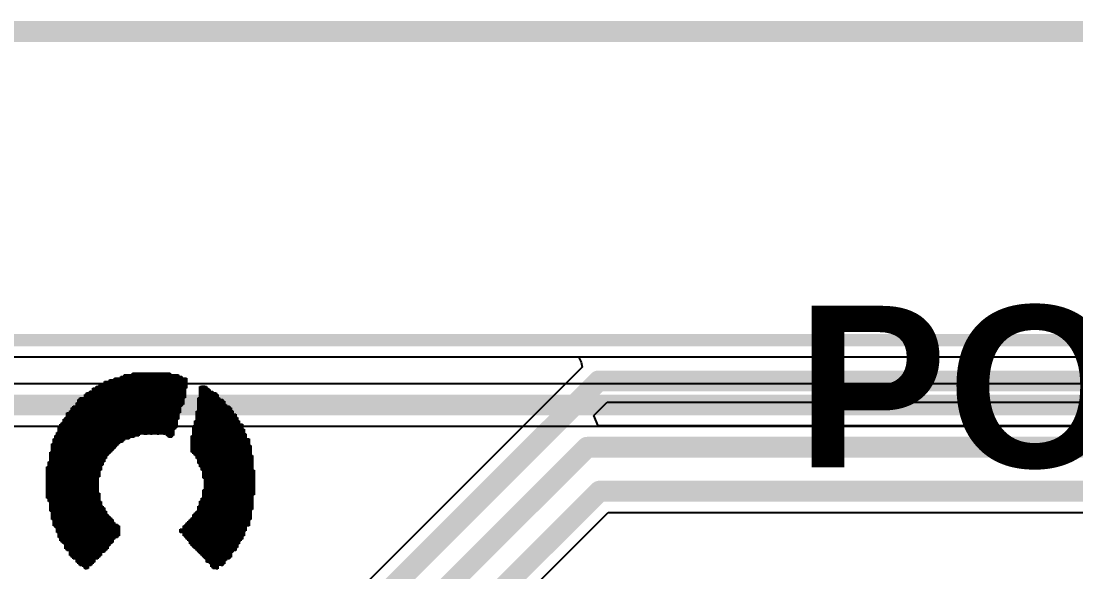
# Model space of a CAD drawing. Header units: inches. Extents: x -25 to 271, y -41 to 15.
# Drawn here: x -10.96 to 1.88, y 4.19 to 10.9 of the extents above; entities that cross this region are included whole.
import ezdxf

# ---------------------------------------------------------------- set-up
doc = ezdxf.new("R2010")
doc.units = ezdxf.units.IN
for name, color, linetype in [('Board_outline', 216, 'Continuous'), ('Bottom Layer', 5, 'Continuous'), ('Dimensions', 6, 'Continuous'), ('Top Layer', 1, 'Continuous'), ('Top Overlay', 2, 'Continuous')]:
    doc.layers.add(name, color=color, linetype=linetype)
doc.styles.add('Arial_Bold', font='', dxfattribs={"height": 0.2})
doc.styles.get('Arial_Bold').set_extended_font_data('Arial', bold=True)

msp = doc.modelspace()

# ---------------------------------------------------------------- linework, layer by layer
at = {"layer": 'Board_outline'}
msp.add_lwpolyline([(-16.519, 7.011, 0.152, 0.152, 0), (73.481, 7.011, 0.152, 0.152, 0)], format="xyseb", dxfattribs=at)
at = {"layer": 'Bottom Layer'}
for p, q in [((-16.563, 6.808), (7.582, 6.808)), ((4.601, 6.479), (-11.586, 6.479)), ((-11.478, 5.961), (4.493, 5.961))]:
    msp.add_line(p, q, dxfattribs=at)
msp.add_lwpolyline([(-11.586, 6.22, 0.254, 0.254, 0), (4.601, 6.22, 0.254, 0.254, 0)], format="xyseb", dxfattribs=at)
at = {"layer": 'Dimensions'}
msp.add_lwpolyline([(-17.958, 10.77, 0.254, 0.254, 0), (20.813, 10.77, 0.254, 0.254, 0)], format="xyseb", dxfattribs=at)
at = {"layer": 'Top Layer'}
for p, q in [((-16.563, 6.808), (-4.179, 6.808)), ((-4.179, 6.808), (-4.143, 6.743)), ((-4.133, 6.681), (-18.226, -7.413)), ((-4.143, 6.743), (-4.133, 6.681)), ((-3.989, 6.092), (-3.827, 6.254)), ((-3.827, 6.254), (40.58, 6.254)), ((-3.936, 5.965), (-3.989, 6.092)), ((17.84, 5.965), (-3.936, 5.965)), ((-16.836, -8.108), (-3.815, 4.913)), ((-3.815, 4.913), (17.252, 4.913))]:
    msp.add_line(p, q, dxfattribs=at)
for points in [[(-19.731, -9.284, 0.254, 0.254, 0), (-3.934, 6.513, 0.254, 0.254, 0)], [(-3.934, 6.513, 0.254, 0.254, 0), (48.572, 6.513, 0.254, 0.254, 0)], [(-19.177, -9.398, 0.254, 0.254, 0), (-4.073, 5.706, 0.254, 0.254, 0)], [(-4.073, 5.706, 0.254, 0.254, 0), (17.84, 5.706, 0.254, 0.254, 0)], [(-18.397, -9.303, 0.254, 0.254, 0), (-3.922, 5.171, 0.254, 0.254, 0)], [(-3.922, 5.171, 0.254, 0.254, 0), (17.36, 5.171, 0.254, 0.254, 0)]]:
    msp.add_lwpolyline(points, format="xyseb", dxfattribs=at)
for points in [[(-3.998, 6.513, 0.127, 0.127, 1), (-3.871, 6.513, 0.127, 0.127, 1)], [(-3.998, 6.513, 0.127, 0.127, 1), (-3.871, 6.513, 0.127, 0.127, 1)], [(-4.136, 5.706, 0.127, 0.127, 1), (-4.009, 5.706, 0.127, 0.127, 1)], [(-4.136, 5.706, 0.127, 0.127, 1), (-4.009, 5.706, 0.127, 0.127, 1)], [(-3.986, 5.171, 0.127, 0.127, 1), (-3.859, 5.171, 0.127, 0.127, 1)], [(-3.986, 5.171, 0.127, 0.127, 1), (-3.859, 5.171, 0.127, 0.127, 1)]]:
    msp.add_lwpolyline(points, format="xyseb", close=True, dxfattribs=at)
at = {"layer": 'Top Overlay'}
for p, q in [((-9.825, 5.708), (-9.825, 6.547)), ((-9.825, 6.547), (-9.805, 6.547)), ((-9.805, 5.727), (-9.805, 6.548)), ((-9.805, 6.548), (-9.785, 6.548)), ((-9.805, 6.547), (-9.805, 5.708)), ((-9.785, 6.548), (-9.785, 5.727)), ((-9.785, 5.747), (-9.785, 6.547)), ((-9.785, 6.547), (-9.765, 6.547)), ((-9.765, 5.768), (-9.765, 6.547)), ((-9.765, 6.547), (-9.745, 6.547)), ((-9.765, 6.547), (-9.765, 5.747)), ((-9.745, 5.767), (-9.745, 6.568)), ((-9.745, 6.568), (-9.725, 6.568)), ((-9.745, 6.547), (-9.745, 5.768)), ((-9.725, 5.788), (-9.725, 6.568)), ((-9.725, 6.568), (-9.705, 6.568)), ((-9.725, 6.568), (-9.725, 5.767)), ((-9.705, 5.807), (-9.705, 6.587)), ((-9.705, 6.587), (-9.685, 6.587)), ((-9.705, 6.568), (-9.705, 5.788)), ((-9.685, 5.807), (-9.685, 6.587)), ((-9.685, 6.587), (-9.665, 6.587)), ((-9.685, 6.587), (-9.685, 5.807)), ((-9.665, 5.807), (-9.665, 6.587)), ((-9.665, 6.587), (-9.645, 6.587)), ((-9.665, 6.587), (-9.665, 5.807)), ((-9.645, 5.828), (-9.645, 6.587)), ((-9.645, 6.587), (-9.625, 6.587)), ((-9.645, 6.587), (-9.645, 5.807)), ((-9.625, 5.828), (-9.625, 6.587)), ((-9.625, 6.587), (-9.605, 6.587)), ((-9.625, 6.587), (-9.625, 5.828)), ((-9.605, 5.828), (-9.605, 6.608)), ((-9.605, 6.608), (-9.585, 6.608)), ((-9.605, 6.587), (-9.605, 5.828)), ((-9.585, 6.608), (-9.585, 5.828)), ((-9.585, 5.847), (-9.585, 6.607)), ((-9.585, 6.607), (-9.565, 6.607)), ((-9.565, 5.847), (-9.565, 6.607)), ((-9.565, 6.607), (-9.545, 6.607)), ((-9.565, 6.607), (-9.565, 5.847)), ((-9.545, 5.847), (-9.545, 6.607)), ((-9.545, 6.607), (-9.525, 6.607)), ((-9.545, 6.607), (-9.545, 5.847)), ((-9.525, 5.867), (-9.525, 6.608)), ((-9.525, 6.608), (-9.505, 6.608)), ((-9.525, 6.607), (-9.525, 5.847)), ((-9.505, 6.608), (-9.505, 5.867)), ((-9.505, 5.868), (-9.505, 6.607)), ((-9.505, 6.607), (-9.485, 6.607)), ((-9.485, 6.607), (-9.485, 5.868)), ((-9.485, 5.868), (-9.485, 6.607)), ((-9.485, 6.607), (-9.465, 6.607)), ((-9.465, 5.867), (-9.465, 6.608)), ((-9.465, 6.608), (-9.445, 6.608)), ((-9.465, 6.607), (-9.465, 5.868)), ((-9.445, 5.867), (-9.445, 6.608)), ((-9.445, 6.608), (-9.425, 6.608)), ((-9.445, 6.608), (-9.445, 5.867)), ((-9.425, 6.608), (-9.425, 5.867)), ((-9.425, 5.868), (-9.425, 6.607)), ((-9.425, 6.607), (-9.405, 6.607)), ((-9.405, 5.868), (-9.405, 6.607)), ((-9.405, 6.607), (-9.385, 6.607)), ((-9.405, 6.607), (-9.405, 5.868)), ((-9.385, 5.867), (-9.385, 6.608)), ((-9.385, 6.608), (-9.365, 6.608)), ((-9.385, 6.607), (-9.385, 5.868)), ((-9.365, 6.608), (-9.365, 5.867)), ((-9.365, 5.868), (-9.365, 6.607)), ((-9.365, 6.607), (-9.345, 6.607)), ((-9.345, 6.607), (-9.345, 5.868)), ((-9.345, 5.868), (-9.345, 6.607)), ((-9.345, 6.607), (-9.325, 6.607)), ((-9.325, 5.868), (-9.325, 6.607)), ((-9.325, 6.607), (-9.305, 6.607)), ((-9.325, 6.607), (-9.325, 5.868)), ((-9.305, 5.867), (-9.305, 6.608)), ((-9.305, 6.608), (-9.285, 6.608)), ((-9.305, 6.607), (-9.305, 5.868)), ((-9.285, 6.608), (-9.285, 5.867)), ((-9.285, 5.868), (-9.285, 6.607)), ((-9.285, 6.607), (-9.265, 6.607)), ((-9.265, 5.868), (-9.265, 6.607)), ((-9.265, 6.607), (-9.245, 6.607)), ((-9.265, 6.607), (-9.265, 5.868)), ((-9.245, 5.868), (-9.245, 6.607)), ((-9.245, 6.607), (-9.225, 6.607)), ((-9.245, 6.607), (-9.245, 5.868)), ((-9.225, 5.867), (-9.225, 6.608)), ((-9.225, 6.608), (-9.205, 6.608)), ((-9.225, 6.607), (-9.225, 5.868)), ((-9.205, 6.608), (-9.205, 5.867)), ((-9.205, 5.868), (-9.205, 6.607)), ((-9.205, 6.607), (-9.185, 6.607)), ((-9.185, 6.607), (-9.185, 5.868)), ((-9.185, 5.847), (-9.185, 6.607)), ((-9.185, 6.607), (-9.165, 6.607)), ((-9.165, 5.828), (-9.165, 6.608)), ((-9.165, 6.608), (-9.145, 6.608)), ((-9.165, 6.607), (-9.165, 5.847)), ((-9.145, 6.608), (-9.145, 5.828)), ((-9.145, 5.828), (-9.145, 6.587)), ((-9.145, 6.587), (-9.125, 6.587)), ((-9.125, 5.848), (-9.125, 6.587)), ((-9.125, 6.587), (-9.105, 6.587)), ((-9.125, 6.587), (-9.125, 5.828)), ((-9.105, 5.927), (-9.105, 6.587)), ((-9.105, 6.587), (-9.085, 6.587)), ((-9.105, 6.587), (-9.105, 5.848)), ((-9.085, 5.948), (-9.085, 6.588)), ((-9.085, 6.588), (-9.065, 6.588)), ((-9.085, 6.587), (-9.085, 5.927)), ((-9.065, 6.588), (-9.065, 5.948)), ((-9.065, 6.047), (-9.065, 6.587)), ((-9.065, 6.587), (-9.045, 6.587)), ((-9.045, 6.587), (-9.045, 6.047)), ((-9.045, 6.127), (-9.045, 6.568)), ((-9.045, 6.568), (-9.025, 6.568)), ((-9.025, 6.568), (-9.025, 6.127)), ((-9.025, 6.208), (-9.025, 6.567)), ((-9.025, 6.567), (-9.005, 6.567)), ((-9.005, 6.567), (-9.005, 6.208)), ((-9.005, 6.227), (-9.005, 6.547)), ((-9.005, 6.547), (-8.985, 6.547)), ((-8.985, 6.308), (-8.985, 6.548)), ((-8.985, 6.548), (-8.965, 6.548)), ((-8.985, 6.547), (-8.985, 6.227)), ((-8.965, 6.427), (-8.965, 6.548)), ((-8.965, 6.548), (-8.945, 6.548)), ((-8.965, 6.548), (-8.965, 6.308)), ((-8.945, 6.548), (-8.945, 6.427)), ((-10.085, 4.308), (-10.085, 6.427)), ((-10.085, 6.427), (-10.065, 6.427)), ((-10.065, 4.347), (-10.065, 6.427)), ((-10.065, 6.427), (-10.045, 6.427)), ((-10.065, 6.427), (-10.065, 4.308)), ((-10.045, 4.348), (-10.045, 6.447)), ((-10.045, 6.447), (-10.025, 6.447)), ((-10.045, 6.427), (-10.045, 4.347)), ((-10.025, 5.347), (-10.025, 6.448)), ((-10.025, 6.448), (-10.005, 6.448)), ((-10.025, 6.447), (-10.025, 4.348)), ((-10.005, 5.428), (-10.005, 6.467)), ((-10.005, 6.467), (-9.985, 6.467)), ((-10.005, 6.448), (-10.005, 5.347)), ((-9.985, 5.488), (-9.985, 6.467)), ((-9.985, 6.467), (-9.965, 6.467)), ((-9.985, 6.467), (-9.985, 5.428)), ((-9.965, 5.528), (-9.965, 6.468)), ((-9.965, 6.468), (-9.945, 6.468)), ((-9.965, 6.467), (-9.965, 5.488)), ((-9.945, 5.567), (-9.945, 6.507)), ((-9.945, 6.507), (-9.925, 6.507)), ((-9.945, 6.468), (-9.945, 5.528)), ((-9.925, 5.607), (-9.925, 6.508)), ((-9.925, 6.508), (-9.905, 6.508)), ((-9.925, 6.507), (-9.925, 5.567)), ((-9.905, 6.508), (-9.905, 5.607)), ((-9.905, 5.627), (-9.905, 6.507)), ((-9.905, 6.507), (-9.885, 6.507)), ((-9.885, 5.647), (-9.885, 6.528)), ((-9.885, 6.528), (-9.865, 6.528)), ((-9.885, 6.507), (-9.885, 5.627)), ((-9.865, 5.668), (-9.865, 6.528)), ((-9.865, 6.528), (-9.845, 6.528)), ((-9.865, 6.528), (-9.865, 5.647)), ((-9.845, 5.687), (-9.845, 6.528)), ((-9.845, 6.528), (-9.825, 6.528)), ((-9.845, 6.528), (-9.845, 5.668)), ((-9.825, 6.528), (-9.825, 5.687)), ((-8.945, 6.427), (-8.965, 6.427)), ((-8.785, 5.467), (-8.785, 6.447)), ((-8.785, 6.447), (-8.765, 6.447)), ((-8.765, 5.427), (-8.765, 6.448)), ((-8.765, 6.448), (-8.745, 6.448)), ((-8.765, 6.447), (-8.765, 5.467)), ((-8.745, 5.328), (-8.745, 6.448)), ((-8.745, 6.448), (-8.725, 6.448)), ((-8.745, 6.448), (-8.745, 5.427)), ((-8.725, 6.448), (-8.725, 5.328)), ((-8.725, 4.348), (-8.725, 6.447)), ((-8.725, 6.447), (-8.705, 6.447)), ((-8.705, 6.447), (-8.705, 4.348)), ((-8.705, 4.308), (-8.705, 6.427)), ((-8.705, 6.427), (-8.685, 6.427)), ((-8.685, 6.427), (-8.685, 4.308)), ((-10.245, 4.267), (-10.245, 6.308)), ((-10.245, 6.308), (-10.225, 6.308)), ((-10.225, 4.267), (-10.225, 6.308)), ((-10.225, 6.308), (-10.205, 6.308)), ((-10.225, 6.308), (-10.225, 4.267)), ((-10.205, 6.308), (-10.205, 4.267)), ((-10.205, 4.248), (-10.205, 6.307)), ((-10.205, 6.307), (-10.185, 6.307)), ((-10.185, 4.227), (-10.185, 6.348)), ((-10.185, 6.348), (-10.165, 6.348)), ((-10.185, 6.307), (-10.185, 4.248)), ((-10.165, 4.228), (-10.165, 6.368)), ((-10.165, 6.368), (-10.145, 6.368)), ((-10.165, 6.348), (-10.165, 4.227)), ((-10.145, 4.267), (-10.145, 6.368)), ((-10.145, 6.368), (-10.125, 6.368)), ((-10.145, 6.368), (-10.145, 4.228)), ((-10.125, 4.267), (-10.125, 6.388)), ((-10.125, 6.388), (-10.105, 6.388)), ((-10.125, 6.368), (-10.125, 4.267)), ((-10.105, 6.388), (-10.105, 4.267)), ((-10.105, 4.288), (-10.105, 6.387)), ((-10.105, 6.387), (-10.085, 6.387)), ((-10.085, 6.387), (-10.085, 4.288)), ((-8.965, 6.308), (-8.985, 6.308)), ((-8.805, 5.508), (-8.805, 6.307)), ((-8.805, 6.307), (-8.785, 6.307)), ((-8.785, 6.307), (-8.785, 5.508)), ((-8.685, 4.307), (-8.685, 6.408)), ((-8.685, 6.408), (-8.665, 6.408)), ((-8.665, 6.408), (-8.665, 4.307)), ((-8.665, 4.287), (-8.665, 6.387)), ((-8.665, 6.387), (-8.645, 6.387)), ((-8.645, 4.248), (-8.645, 6.387)), ((-8.645, 6.387), (-8.625, 6.387)), ((-8.645, 6.387), (-8.645, 4.287)), ((-8.625, 6.387), (-8.625, 4.248)), ((-8.625, 4.228), (-8.625, 6.368)), ((-8.625, 6.368), (-8.605, 6.368)), ((-8.605, 4.228), (-8.605, 6.368)), ((-8.605, 6.368), (-8.585, 6.368)), ((-8.605, 6.368), (-8.605, 4.228)), ((-8.585, 6.368), (-8.585, 4.228)), ((-8.585, 4.227), (-8.585, 6.348)), ((-8.585, 6.348), (-8.565, 6.348)), ((-8.565, 6.348), (-8.565, 4.227)), ((-8.565, 4.268), (-8.565, 6.307)), ((-8.565, 6.307), (-8.545, 6.307)), ((-8.545, 6.307), (-8.545, 4.268)), ((-10.345, 4.368), (-10.345, 6.187)), ((-10.345, 6.187), (-10.325, 6.187)), ((-10.325, 4.347), (-10.325, 6.208)), ((-10.325, 6.208), (-10.305, 6.208)), ((-10.325, 6.187), (-10.325, 4.368)), ((-10.305, 6.208), (-10.305, 4.347)), ((-10.305, 4.348), (-10.305, 6.207)), ((-10.305, 6.207), (-10.285, 6.207)), ((-10.285, 4.307), (-10.285, 6.248)), ((-10.285, 6.248), (-10.265, 6.248)), ((-10.285, 6.207), (-10.285, 4.348)), ((-10.265, 4.288), (-10.265, 6.288)), ((-10.265, 6.288), (-10.245, 6.288)), ((-10.265, 6.248), (-10.265, 4.307)), ((-10.245, 6.288), (-10.245, 4.288)), ((-9.005, 6.208), (-9.025, 6.208)), ((-8.985, 6.227), (-9.005, 6.227)), ((-8.545, 4.268), (-8.545, 6.287)), ((-8.545, 6.287), (-8.525, 6.287)), ((-8.525, 4.267), (-8.525, 6.288)), ((-8.525, 6.288), (-8.505, 6.288)), ((-8.525, 6.287), (-8.525, 4.268)), ((-8.505, 6.288), (-8.505, 4.267)), ((-8.505, 4.288), (-8.505, 6.267)), ((-8.505, 6.267), (-8.485, 6.267)), ((-8.485, 6.267), (-8.485, 4.288)), ((-8.485, 4.328), (-8.485, 6.227)), ((-8.485, 6.227), (-8.465, 6.227)), ((-8.465, 6.227), (-8.465, 4.328)), ((-8.465, 4.348), (-8.465, 6.207)), ((-8.465, 6.207), (-8.445, 6.207)), ((-8.445, 4.347), (-8.445, 6.208)), ((-8.445, 6.208), (-8.425, 6.208)), ((-8.445, 6.207), (-8.445, 4.348)), ((-8.425, 6.208), (-8.425, 4.347)), ((-8.425, 4.368), (-8.425, 6.187)), ((-8.425, 6.187), (-8.405, 6.187)), ((-8.405, 6.187), (-8.405, 4.368)), ((-10.445, 4.528), (-10.445, 6.047)), ((-10.445, 6.047), (-10.425, 6.047)), ((-10.425, 4.468), (-10.425, 6.068)), ((-10.425, 6.068), (-10.405, 6.068)), ((-10.425, 6.047), (-10.425, 4.528)), ((-10.405, 4.448), (-10.405, 6.127)), ((-10.405, 6.127), (-10.385, 6.127)), ((-10.405, 6.068), (-10.405, 4.468)), ((-10.385, 6.127), (-10.385, 4.448)), ((-10.385, 4.448), (-10.385, 6.127)), ((-10.385, 6.127), (-10.365, 6.127)), ((-10.365, 4.388), (-10.365, 6.148)), ((-10.365, 6.148), (-10.345, 6.148)), ((-10.365, 6.127), (-10.365, 4.448)), ((-10.345, 6.148), (-10.345, 4.388)), ((-9.045, 6.047), (-9.065, 6.047)), ((-9.025, 6.127), (-9.045, 6.127)), ((-8.825, 5.568), (-8.825, 6.147)), ((-8.825, 6.147), (-8.805, 6.147)), ((-8.805, 6.147), (-8.805, 5.568)), ((-8.405, 4.427), (-8.405, 6.148)), ((-8.405, 6.148), (-8.385, 6.148)), ((-8.385, 6.148), (-8.385, 4.427)), ((-8.385, 4.447), (-8.385, 6.108)), ((-8.385, 6.108), (-8.365, 6.108)), ((-8.365, 6.108), (-8.365, 4.447)), ((-8.365, 4.448), (-8.365, 6.107)), ((-8.365, 6.107), (-8.345, 6.107)), ((-8.345, 6.107), (-8.345, 4.448)), ((-8.345, 4.487), (-8.345, 6.068)), ((-8.345, 6.068), (-8.325, 6.068)), ((-8.325, 6.068), (-8.325, 4.487)), ((-10.505, 4.608), (-10.505, 5.947)), ((-10.505, 5.947), (-10.485, 5.947)), ((-10.485, 4.567), (-10.485, 5.988)), ((-10.485, 5.988), (-10.465, 5.988)), ((-10.485, 5.947), (-10.485, 4.608)), ((-10.465, 4.547), (-10.465, 6.007)), ((-10.465, 6.007), (-10.445, 6.007)), ((-10.465, 5.988), (-10.465, 4.567)), ((-10.445, 6.007), (-10.445, 4.547)), ((-9.085, 5.927), (-9.105, 5.927)), ((-9.065, 5.948), (-9.085, 5.948)), ((-8.865, 5.627), (-8.865, 5.967)), ((-8.865, 5.967), (-8.845, 5.967)), ((-8.845, 5.607), (-8.845, 6.028)), ((-8.845, 6.028), (-8.825, 6.028)), ((-8.845, 5.967), (-8.845, 5.627)), ((-8.825, 6.028), (-8.825, 5.607)), ((-8.325, 4.528), (-8.325, 6.027)), ((-8.325, 6.027), (-8.305, 6.027)), ((-8.305, 6.027), (-8.305, 4.528)), ((-8.305, 4.568), (-8.305, 5.987)), ((-8.305, 5.987), (-8.285, 5.987)), ((-8.285, 4.587), (-8.285, 5.988)), ((-8.285, 5.988), (-8.265, 5.988)), ((-8.285, 5.987), (-8.285, 4.568)), ((-8.265, 5.988), (-8.265, 4.587)), ((-8.265, 4.627), (-8.265, 5.928)), ((-8.265, 5.928), (-8.245, 5.928)), ((-8.245, 5.928), (-8.245, 4.627)), ((-10.565, 4.748), (-10.565, 5.807)), ((-10.565, 5.807), (-10.545, 5.807)), ((-10.545, 4.727), (-10.545, 5.848)), ((-10.545, 5.848), (-10.525, 5.848)), ((-10.545, 5.807), (-10.545, 4.748)), ((-10.525, 4.668), (-10.525, 5.887)), ((-10.525, 5.887), (-10.505, 5.887)), ((-10.525, 5.848), (-10.525, 4.727)), ((-10.505, 5.887), (-10.505, 4.668)), ((-9.705, 5.788), (-9.725, 5.788)), ((-9.685, 5.807), (-9.705, 5.807)), ((-9.665, 5.807), (-9.685, 5.807)), ((-9.645, 5.807), (-9.665, 5.807)), ((-9.625, 5.828), (-9.645, 5.828)), ((-9.605, 5.828), (-9.625, 5.828)), ((-9.585, 5.828), (-9.605, 5.828)), ((-9.565, 5.847), (-9.585, 5.847)), ((-9.545, 5.847), (-9.565, 5.847)), ((-9.525, 5.847), (-9.545, 5.847)), ((-9.505, 5.867), (-9.525, 5.867)), ((-9.485, 5.868), (-9.505, 5.868)), ((-9.465, 5.868), (-9.485, 5.868)), ((-9.445, 5.867), (-9.465, 5.867)), ((-9.425, 5.867), (-9.445, 5.867)), ((-9.405, 5.868), (-9.425, 5.868)), ((-9.385, 5.868), (-9.405, 5.868)), ((-9.365, 5.867), (-9.385, 5.867)), ((-9.345, 5.868), (-9.365, 5.868)), ((-9.325, 5.868), (-9.345, 5.868)), ((-9.305, 5.868), (-9.325, 5.868)), ((-9.285, 5.867), (-9.305, 5.867)), ((-9.265, 5.868), (-9.285, 5.868)), ((-9.245, 5.868), (-9.265, 5.868)), ((-9.225, 5.868), (-9.245, 5.868)), ((-9.205, 5.867), (-9.225, 5.867)), ((-9.185, 5.868), (-9.205, 5.868)), ((-9.165, 5.847), (-9.185, 5.847)), ((-9.145, 5.828), (-9.165, 5.828)), ((-9.125, 5.828), (-9.145, 5.828)), ((-9.105, 5.848), (-9.125, 5.848)), ((-8.885, 5.648), (-8.885, 5.847)), ((-8.885, 5.847), (-8.865, 5.847)), ((-8.865, 5.847), (-8.865, 5.648)), ((-8.245, 4.687), (-8.245, 5.868)), ((-8.245, 5.868), (-8.225, 5.868)), ((-8.225, 5.868), (-8.225, 4.687)), ((-8.225, 4.747), (-8.225, 5.808)), ((-8.225, 5.808), (-8.205, 5.808)), ((-8.205, 5.808), (-8.205, 4.747)), ((-8.205, 4.748), (-8.205, 5.807)), ((-8.205, 5.807), (-8.185, 5.807)), ((-8.185, 5.807), (-8.185, 4.748)), ((-10.605, 4.928), (-10.605, 5.647)), ((-10.605, 5.647), (-10.585, 5.647)), ((-10.585, 4.828), (-10.585, 5.748)), ((-10.585, 5.748), (-10.565, 5.748)), ((-10.585, 5.647), (-10.585, 4.928)), ((-10.565, 5.748), (-10.565, 4.828)), ((-9.865, 5.647), (-9.885, 5.647)), ((-9.845, 5.668), (-9.865, 5.668)), ((-9.825, 5.687), (-9.845, 5.687)), ((-9.805, 5.708), (-9.825, 5.708)), ((-9.785, 5.727), (-9.805, 5.727)), ((-9.765, 5.747), (-9.785, 5.747)), ((-9.745, 5.768), (-9.765, 5.768)), ((-9.725, 5.767), (-9.745, 5.767)), ((-8.865, 5.648), (-8.885, 5.648)), ((-8.185, 4.828), (-8.185, 5.727)), ((-8.185, 5.727), (-8.165, 5.727)), ((-8.165, 5.727), (-8.165, 4.828)), ((-10.625, 5.047), (-10.625, 5.528)), ((-10.625, 5.528), (-10.605, 5.528)), ((-10.605, 5.528), (-10.605, 5.047)), ((-9.945, 5.528), (-9.965, 5.528)), ((-9.925, 5.567), (-9.945, 5.567)), ((-9.905, 5.607), (-9.925, 5.607)), ((-9.885, 5.627), (-9.905, 5.627)), ((-8.845, 5.627), (-8.865, 5.627)), ((-8.825, 5.607), (-8.845, 5.607)), ((-8.805, 5.568), (-8.825, 5.568)), ((-8.165, 4.948), (-8.165, 5.607)), ((-8.165, 5.607), (-8.145, 5.607)), ((-8.145, 5.607), (-8.145, 4.948)), ((-10.645, 5.087), (-10.645, 5.467)), ((-10.645, 5.467), (-10.625, 5.467)), ((-10.625, 5.467), (-10.625, 5.087)), ((-9.985, 5.428), (-10.005, 5.428)), ((-9.965, 5.488), (-9.985, 5.488)), ((-8.785, 5.508), (-8.805, 5.508)), ((-8.765, 5.467), (-8.785, 5.467)), ((-8.745, 5.427), (-8.765, 5.427)), ((-8.145, 5.127), (-8.145, 5.427)), ((-8.145, 5.427), (-8.125, 5.427)), ((-8.125, 5.427), (-8.125, 5.127)), ((-10.005, 5.347), (-10.025, 5.347)), ((-8.725, 5.328), (-8.745, 5.328)), ((-10.025, 4.368), (-10.025, 5.148)), ((-10.025, 5.148), (-10.005, 5.148)), ((-10.005, 5.148), (-10.005, 4.368)), ((-8.745, 4.368), (-8.745, 5.187)), ((-8.745, 5.187), (-8.725, 5.187)), ((-8.725, 5.187), (-8.725, 4.368)), ((-10.625, 5.087), (-10.645, 5.087)), ((-10.605, 5.047), (-10.625, 5.047)), ((-10.005, 4.387), (-10.005, 5.047)), ((-10.005, 5.047), (-9.985, 5.047)), ((-9.985, 5.047), (-9.985, 4.387)), ((-8.785, 4.408), (-8.785, 5.048)), ((-8.785, 5.048), (-8.765, 5.048)), ((-8.765, 4.387), (-8.765, 5.087)), ((-8.765, 5.087), (-8.745, 5.087)), ((-8.765, 5.048), (-8.765, 4.408)), ((-8.745, 5.087), (-8.745, 4.387)), ((-8.125, 5.127), (-8.145, 5.127)), ((-10.585, 4.928), (-10.605, 4.928)), ((-9.985, 4.427), (-9.985, 4.988)), ((-9.985, 4.988), (-9.965, 4.988)), ((-9.965, 4.988), (-9.965, 4.427)), ((-9.965, 4.427), (-9.965, 4.967)), ((-9.965, 4.967), (-9.945, 4.967)), ((-9.945, 4.967), (-9.945, 4.427)), ((-9.945, 4.447), (-9.945, 4.927)), ((-9.945, 4.927), (-9.925, 4.927)), ((-9.925, 4.927), (-9.925, 4.447)), ((-9.925, 4.467), (-9.925, 4.888)), ((-9.925, 4.888), (-9.905, 4.888)), ((-9.905, 4.888), (-9.905, 4.467)), ((-8.865, 4.487), (-8.865, 4.887)), ((-8.865, 4.887), (-8.845, 4.887)), ((-8.845, 4.467), (-8.845, 4.907)), ((-8.845, 4.907), (-8.825, 4.907)), ((-8.845, 4.887), (-8.845, 4.487)), ((-8.825, 4.447), (-8.825, 4.927)), ((-8.825, 4.927), (-8.805, 4.927)), ((-8.825, 4.907), (-8.825, 4.467)), ((-8.805, 4.427), (-8.805, 4.988)), ((-8.805, 4.988), (-8.785, 4.988)), ((-8.805, 4.927), (-8.805, 4.447)), ((-8.785, 4.988), (-8.785, 4.427)), ((-8.145, 4.948), (-8.165, 4.948)), ((-10.565, 4.828), (-10.585, 4.828)), ((-9.905, 4.507), (-9.905, 4.867)), ((-9.905, 4.867), (-9.885, 4.867)), ((-9.885, 4.867), (-9.885, 4.507)), ((-9.885, 4.528), (-9.885, 4.847)), ((-9.885, 4.847), (-9.865, 4.847)), ((-9.865, 4.847), (-9.865, 4.528)), ((-9.865, 4.547), (-9.865, 4.827)), ((-9.865, 4.827), (-9.845, 4.827)), ((-9.845, 4.827), (-9.845, 4.547)), ((-9.845, 4.587), (-9.845, 4.788)), ((-9.845, 4.788), (-9.825, 4.788)), ((-9.825, 4.788), (-9.825, 4.587)), ((-9.825, 4.607), (-9.825, 4.767)), ((-9.825, 4.767), (-9.805, 4.767)), ((-9.805, 4.608), (-9.805, 4.767)), ((-9.805, 4.767), (-9.785, 4.767)), ((-9.805, 4.767), (-9.805, 4.607)), ((-9.785, 4.767), (-9.785, 4.608)), ((-8.965, 4.607), (-8.965, 4.767)), ((-8.965, 4.767), (-8.945, 4.767)), ((-8.945, 4.587), (-8.945, 4.787)), ((-8.945, 4.787), (-8.925, 4.787)), ((-8.945, 4.767), (-8.945, 4.607)), ((-8.925, 4.568), (-8.925, 4.807)), ((-8.925, 4.807), (-8.905, 4.807)), ((-8.925, 4.787), (-8.925, 4.587)), ((-8.905, 4.528), (-8.905, 4.828)), ((-8.905, 4.828), (-8.885, 4.828)), ((-8.905, 4.807), (-8.905, 4.568)), ((-8.885, 4.507), (-8.885, 4.848)), ((-8.885, 4.848), (-8.865, 4.848)), ((-8.885, 4.828), (-8.885, 4.528)), ((-8.865, 4.848), (-8.865, 4.507)), ((-8.165, 4.828), (-8.185, 4.828)), ((-10.545, 4.748), (-10.565, 4.748)), ((-10.525, 4.727), (-10.545, 4.727)), ((-10.505, 4.668), (-10.525, 4.668)), ((-9.785, 4.627), (-9.785, 4.747)), ((-9.785, 4.747), (-9.765, 4.747)), ((-9.765, 4.627), (-9.785, 4.627)), ((-9.765, 4.747), (-9.765, 4.627)), ((-9.025, 4.668), (-9.025, 4.707)), ((-9.025, 4.707), (-9.005, 4.707)), ((-9.005, 4.668), (-9.025, 4.668)), ((-9.005, 4.667), (-9.005, 4.708)), ((-9.005, 4.708), (-8.985, 4.708)), ((-9.005, 4.707), (-9.005, 4.668)), ((-8.985, 4.667), (-9.005, 4.667)), ((-8.985, 4.627), (-8.985, 4.747)), ((-8.985, 4.747), (-8.965, 4.747)), ((-8.985, 4.708), (-8.985, 4.667)), ((-8.965, 4.627), (-8.985, 4.627)), ((-8.965, 4.747), (-8.965, 4.627)), ((-8.245, 4.627), (-8.265, 4.627)), ((-8.225, 4.687), (-8.245, 4.687)), ((-8.205, 4.747), (-8.225, 4.747)), ((-8.185, 4.748), (-8.205, 4.748)), ((-10.485, 4.608), (-10.505, 4.608)), ((-10.465, 4.567), (-10.485, 4.567)), ((-10.445, 4.547), (-10.465, 4.547)), ((-10.425, 4.528), (-10.445, 4.528)), ((-9.885, 4.507), (-9.905, 4.507)), ((-9.865, 4.528), (-9.885, 4.528)), ((-9.845, 4.547), (-9.865, 4.547)), ((-9.825, 4.587), (-9.845, 4.587)), ((-9.805, 4.607), (-9.825, 4.607)), ((-9.785, 4.608), (-9.805, 4.608)), ((-8.945, 4.607), (-8.965, 4.607)), ((-8.925, 4.587), (-8.945, 4.587)), ((-8.905, 4.568), (-8.925, 4.568)), ((-8.885, 4.528), (-8.905, 4.528)), ((-8.865, 4.507), (-8.885, 4.507)), ((-8.305, 4.528), (-8.325, 4.528)), ((-8.285, 4.568), (-8.305, 4.568)), ((-8.265, 4.587), (-8.285, 4.587)), ((-10.405, 4.468), (-10.425, 4.468)), ((-10.385, 4.448), (-10.405, 4.448)), ((-10.365, 4.448), (-10.385, 4.448)), ((-10.345, 4.388), (-10.365, 4.388)), ((-10.325, 4.368), (-10.345, 4.368)), ((-10.005, 4.368), (-10.025, 4.368)), ((-9.985, 4.387), (-10.005, 4.387)), ((-9.965, 4.427), (-9.985, 4.427)), ((-9.945, 4.427), (-9.965, 4.427)), ((-9.925, 4.447), (-9.945, 4.447)), ((-9.905, 4.467), (-9.925, 4.467)), ((-8.845, 4.487), (-8.865, 4.487)), ((-8.825, 4.467), (-8.845, 4.467)), ((-8.805, 4.447), (-8.825, 4.447)), ((-8.785, 4.427), (-8.805, 4.427)), ((-8.765, 4.408), (-8.785, 4.408)), ((-8.745, 4.387), (-8.765, 4.387)), ((-8.725, 4.368), (-8.745, 4.368)), ((-8.405, 4.368), (-8.425, 4.368)), ((-8.385, 4.427), (-8.405, 4.427)), ((-8.365, 4.447), (-8.385, 4.447)), ((-8.345, 4.448), (-8.365, 4.448)), ((-8.325, 4.487), (-8.345, 4.487)), ((-10.305, 4.347), (-10.325, 4.347)), ((-10.285, 4.348), (-10.305, 4.348)), ((-10.265, 4.307), (-10.285, 4.307)), ((-10.245, 4.288), (-10.265, 4.288)), ((-10.225, 4.267), (-10.245, 4.267)), ((-10.205, 4.267), (-10.225, 4.267)), ((-10.185, 4.248), (-10.205, 4.248)), ((-10.125, 4.267), (-10.145, 4.267)), ((-10.105, 4.267), (-10.125, 4.267)), ((-10.085, 4.288), (-10.105, 4.288)), ((-10.065, 4.308), (-10.085, 4.308)), ((-10.045, 4.347), (-10.065, 4.347)), ((-10.025, 4.348), (-10.045, 4.348)), ((-8.705, 4.348), (-8.725, 4.348)), ((-8.685, 4.308), (-8.705, 4.308)), ((-8.665, 4.307), (-8.685, 4.307)), ((-8.645, 4.287), (-8.665, 4.287)), ((-8.625, 4.248), (-8.645, 4.248)), ((-8.545, 4.268), (-8.565, 4.268)), ((-8.525, 4.268), (-8.545, 4.268)), ((-8.505, 4.267), (-8.525, 4.267)), ((-8.485, 4.288), (-8.505, 4.288)), ((-8.465, 4.328), (-8.485, 4.328)), ((-8.445, 4.348), (-8.465, 4.348)), ((-8.425, 4.347), (-8.445, 4.347)), ((-10.165, 4.227), (-10.185, 4.227)), ((-10.145, 4.228), (-10.165, 4.228)), ((-8.605, 4.228), (-8.625, 4.228)), ((-8.585, 4.228), (-8.605, 4.228)), ((-8.565, 4.227), (-8.585, 4.227))]:
    msp.add_line(p, q, dxfattribs=at)

# ---------------------------------------------------------------- texts
at = {"layer": 'Top Overlay', "style": 'Arial_Bold'}
msp.add_text('POWER MODULE V.7.0.2', height=1.968, rotation=360, dxfattribs=at).set_placement((-1.524, 5.461))

doc.saveas('drawing.dxf')
